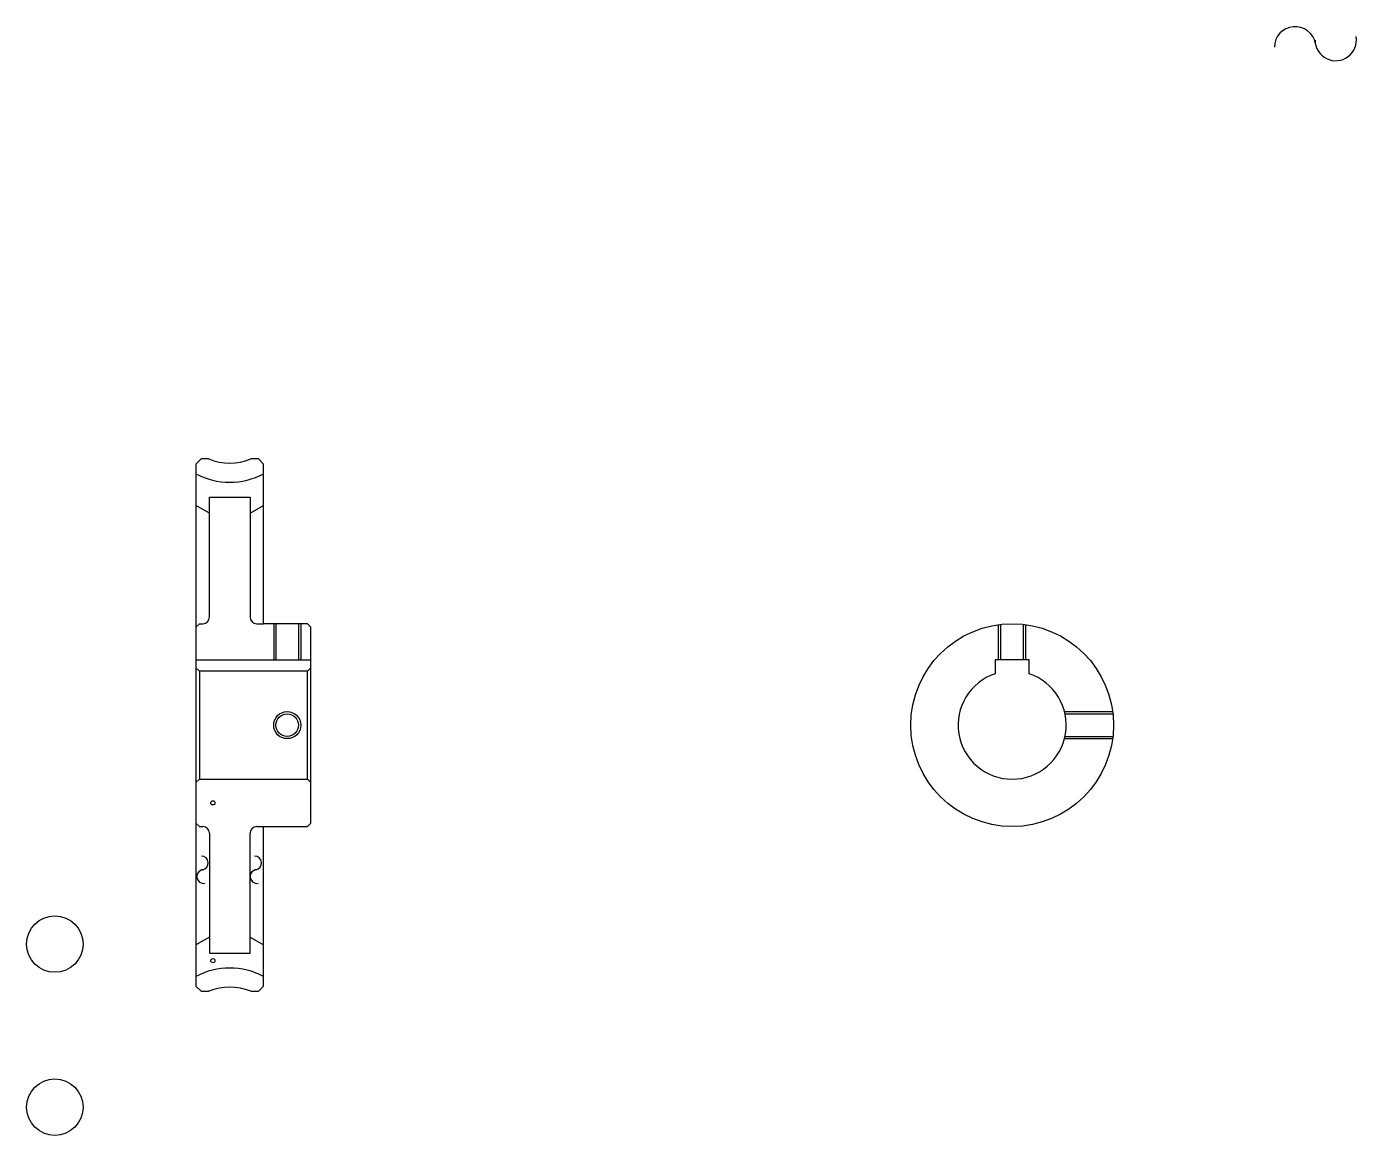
# Model space of a CAD drawing. Header units: metres. Extents: x 113 to 506, y 59 to 387.
import ezdxf

# ---------------------------------------------------------------- set-up
doc = ezdxf.new("R2010")
doc.units = ezdxf.units.M

msp = doc.modelspace()

# ---------------------------------------------------------------- linework, layer by layer
at = {"color": 4}
for p, q in [((166.933334, 242.762833), (162.933334, 245.072235)), ((178.933334, 247.572235), (178.933334, 212.072235)), ((178.933334, 242.762833), (182.933334, 245.072235)), ((180.933334, 210.072235), (182.933334, 210.072235)), ((162.933334, 199.372238), (196.933334, 199.372238)), ((196.933334, 197.072235), (195.933334, 196.072235)), ((162.933334, 163.072235), (163.933334, 164.072235)), ((196.933334, 163.072235), (195.933334, 164.072235)), ((180.933334, 150.072235), (182.933334, 150.072235)), ((178.933334, 112.572235), (178.933334, 148.072235)), ((166.933334, 117.381638), (162.933334, 115.072235)), ((178.933334, 117.381638), (182.933334, 115.072235))]:
    msp.add_line(p, q, dxfattribs=at)
for points in [[(166.733536, 258.822235), (164.433334, 258.822235), (162.933334, 257.322235), (162.933334, 163.072235)], [(179.133133, 101.322235), (181.433334, 101.322235), (182.933334, 102.822235), (182.933334, 150.072235), (195.933334, 150.072235), (196.933334, 151.072235), (196.933334, 209.072235), (195.933334, 210.072235), (182.933334, 210.072235), (182.933334, 257.322235), (181.433334, 258.822235), (179.133133, 258.822235)], [(166.933334, 212.072235), (166.933334, 247.572235), (178.933334, 247.572235)], [(162.933334, 209.072235), (163.933334, 210.072235), (164.933334, 210.072235)], [(185.933334, 210.072235), (185.933334, 199.372238)], [(186.608337, 210.072235), (186.608337, 199.372238)], [(193.258331, 210.072235), (193.258331, 199.372238)], [(193.933334, 210.072235), (193.933334, 199.372238)], [(400.488892, 199.372238), (400.488892, 209.804367)], [(401.163879, 199.372238), (401.163879, 209.887405)], [(407.813904, 199.372238), (407.813904, 209.887405)], [(408.488892, 199.372238), (408.488892, 209.804367)], [(162.933334, 197.072235), (163.933334, 196.072235), (163.933334, 164.072235), (195.933334, 164.072235), (195.933334, 196.072235), (163.933334, 196.072235)], [(409.488892, 195.27092), (409.488892, 199.372238), (399.488892, 199.372238), (399.488892, 195.27092)], [(419.980835, 184.072235), (434.221008, 184.072235)], [(420.139587, 183.397232), (434.304077, 183.397232)], [(419.980835, 176.072235), (434.221008, 176.072235)], [(420.139587, 176.747238), (434.304077, 176.747238)], [(162.933334, 163.072235), (162.933334, 102.822235), (164.433334, 101.322235), (166.733536, 101.322235)], [(162.933334, 151.072235), (163.933334, 150.072235), (164.933334, 150.072235)], [(166.933334, 148.072235), (166.933334, 112.572235), (178.933334, 112.572235)]]:
    msp.add_lwpolyline(points, dxfattribs=at)
for centre, radius in [((404.488892, 180.072235), 30), ((189.933334, 180.072235), 3.325)]:
    msp.add_circle(centre, radius, dxfattribs=at)
at = {"color": 7}
msp.add_circle((189.933334, 180.072235), 4, dxfattribs=at)
at = {"color": 5}
for centre, radius in [((167.933334, 157.072235), 0.626667), ((121.155556, 115.294456), 8.355556), ((167.933334, 110.384735), 0.626667), ((121.155556, 67.044456), 8.355556)]:
    msp.add_circle(centre, radius, dxfattribs=at)
at = {"color": 7}
for centre, radius, start, end in [((488.225555, 380.641663), 6.11, 10, 180), ((500.259888, 382.763672), 6.11, 180, 10), ((164.52211, 139.285568), 2.036667, 280, 90), ((180.28212, 139.285568), 2.036667, 280, 90), ((165.229446, 135.274109), 2.036667, 90, 280), ((180.989441, 135.274109), 2.036667, 90, 280)]:
    msp.add_arc(centre, radius, start, end, dxfattribs=at)
at = {"color": 4}
for centre, radius, start, end in [((172.933334, 273.572235), 16, 247.20175188, 292.79824812), ((172.933334, 273.572235), 21.625, 242.45612488, 297.54387512), ((164.933334, 212.072235), 2, 270, 0), ((180.933334, 212.072235), 2, 180, 270), ((404.488892, 180.072235), 16, 108.20995733, 71.79004267), ((164.933334, 148.072235), 2, 0, 90), ((180.933334, 148.072235), 2, 90, 180), ((172.933334, 86.572235), 21.625, 62.45612488, 117.54387512), ((172.933334, 86.572235), 16, 67.20175188, 112.79824812)]:
    msp.add_arc(centre, radius, start, end, dxfattribs=at)

doc.saveas('drawing.dxf')
